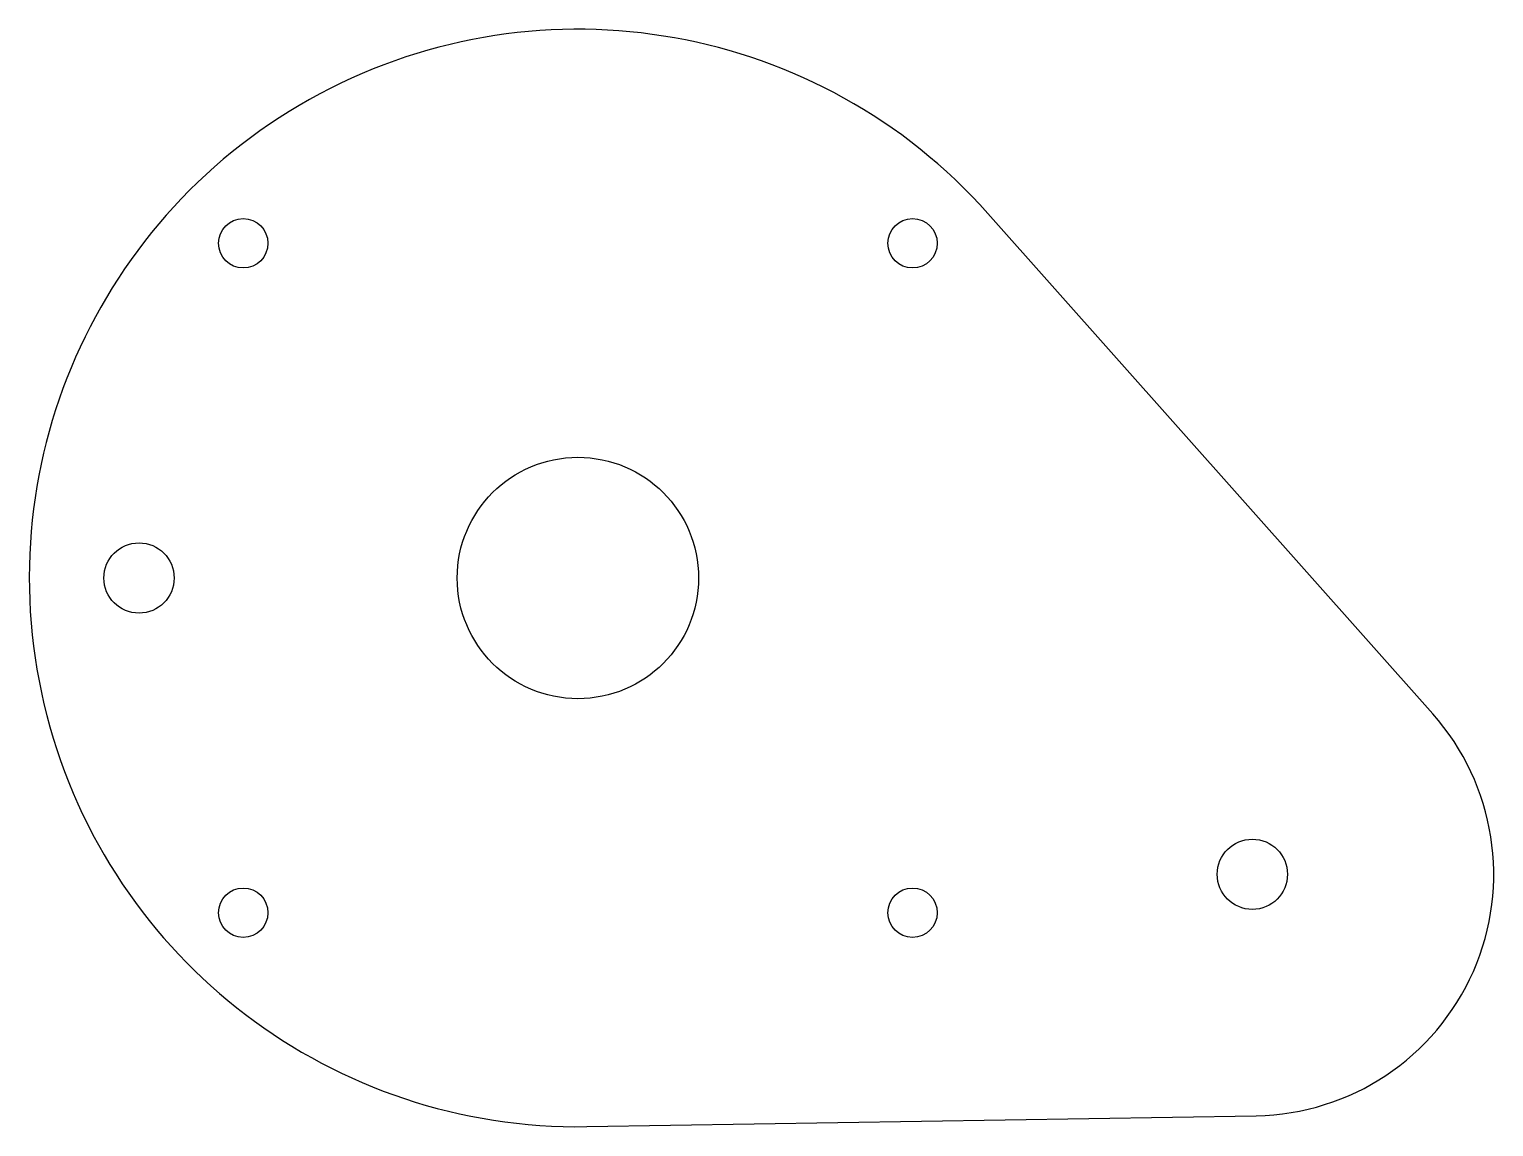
# Model space of a CAD drawing. Header units: millimetres. Extents: x -50 to 83, y -50 to 50.
import ezdxf

# ---------------------------------------------------------------- set-up
doc = ezdxf.new("R2010")
doc.units = ezdxf.units.MM
doc.layers.add('Sketch009', color=7, linetype='CONTINUOUS')

msp = doc.modelspace()

# ---------------------------------------------------------------- linework, layer by layer
at = {"layer": 'Sketch009'}
for p, q in [((77.91, -12.38), (37.37, 33.22)), ((0.82, -49.99), (61.83, -49))]:
    msp.add_line(p, q, dxfattribs=at)
for centre, radius in [((-30.5, 30.5), 2.25), ((30.5, 30.5), 2.25), ((0, 0), 11), ((-40, 0), 3.2), ((61.47, -27), 3.2), ((-30.5, -30.5), 2.25), ((30.5, -30.5), 2.25)]:
    msp.add_circle(centre, radius, dxfattribs=at)
for centre, radius, start, end in [((0, 0), 50, 41.6381, -89.0645), ((61.47, -27), 22, -89.0645, 41.6381)]:
    msp.add_arc(centre, radius, start, end, dxfattribs=at)

doc.saveas('drawing.dxf')
